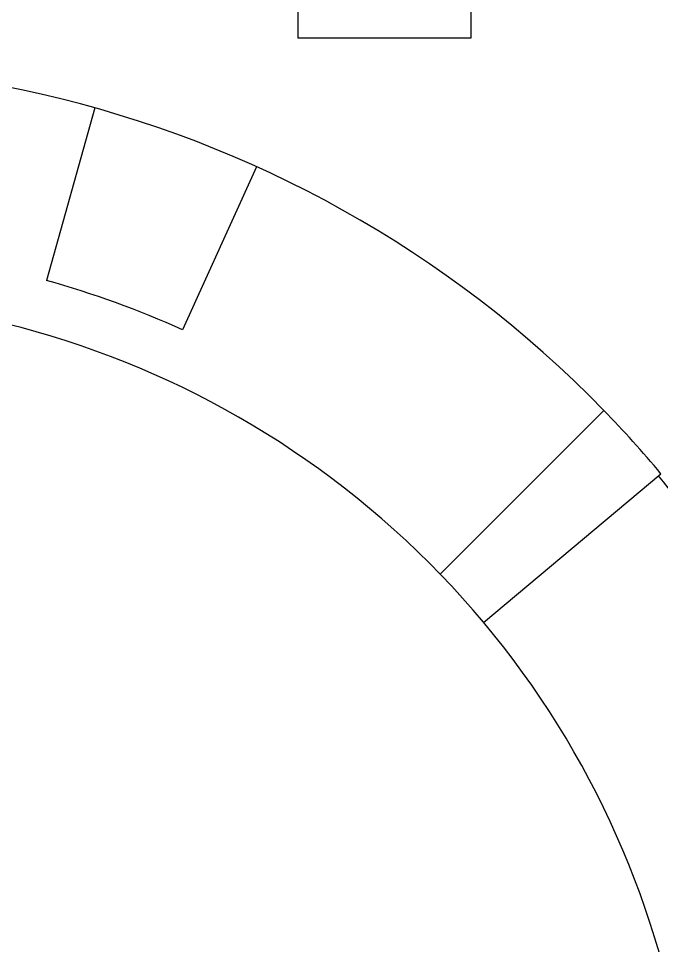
# Model space of a CAD drawing. Header units: millimetres. Extents: x -68474 to 329073, y -131063 to 73864.
# Drawn here: x 13943 to 52688, y -72884 to -17011 of the extents above; entities that cross this region are included whole.
import ezdxf

# ---------------------------------------------------------------- set-up
doc = ezdxf.new("R2010")
doc.units = ezdxf.units.MM
doc.header["$LTSCALE"] = 2000
doc.header["$MEASUREMENT"] = 0
doc.layers.add('AR-WALL', color=137, linetype='Continuous')

msp = doc.modelspace()

# ---------------------------------------------------------------- linework, layer by layer
at = {"layer": 'AR-WALL', "linetype": 'Continuous'}
for p, q in [((18539.7, -22395.5), (15630.9, -32796.4)), ((28288.7, -25943.8), (23831.6, -35781.2)), ((39348.2, -50495.2), (49213.6, -40629.8)), ((41970.7, -53412.7), (52657, -44445.9))]:
    msp.add_line(p, q, dxfattribs=at)
msp.add_lwpolyline([(30800.1, -11999.9), (41200.1, -11999.9), (41200.1, -18199.9), (30800.1, -18199.9)], close=True, dxfattribs=at)
for radius, start, end in [(68655, 44.207792, 175.833381), (57855, 65.674689, 74.3255), (54705, 344.11291, 175.88673), (68655, 39.916644, 44.205464), (68455, 33.666342, 39.9164)]:
    msp.add_arc((0.1, -88499.9), radius, start, end, dxfattribs=at)

doc.saveas('drawing.dxf')
